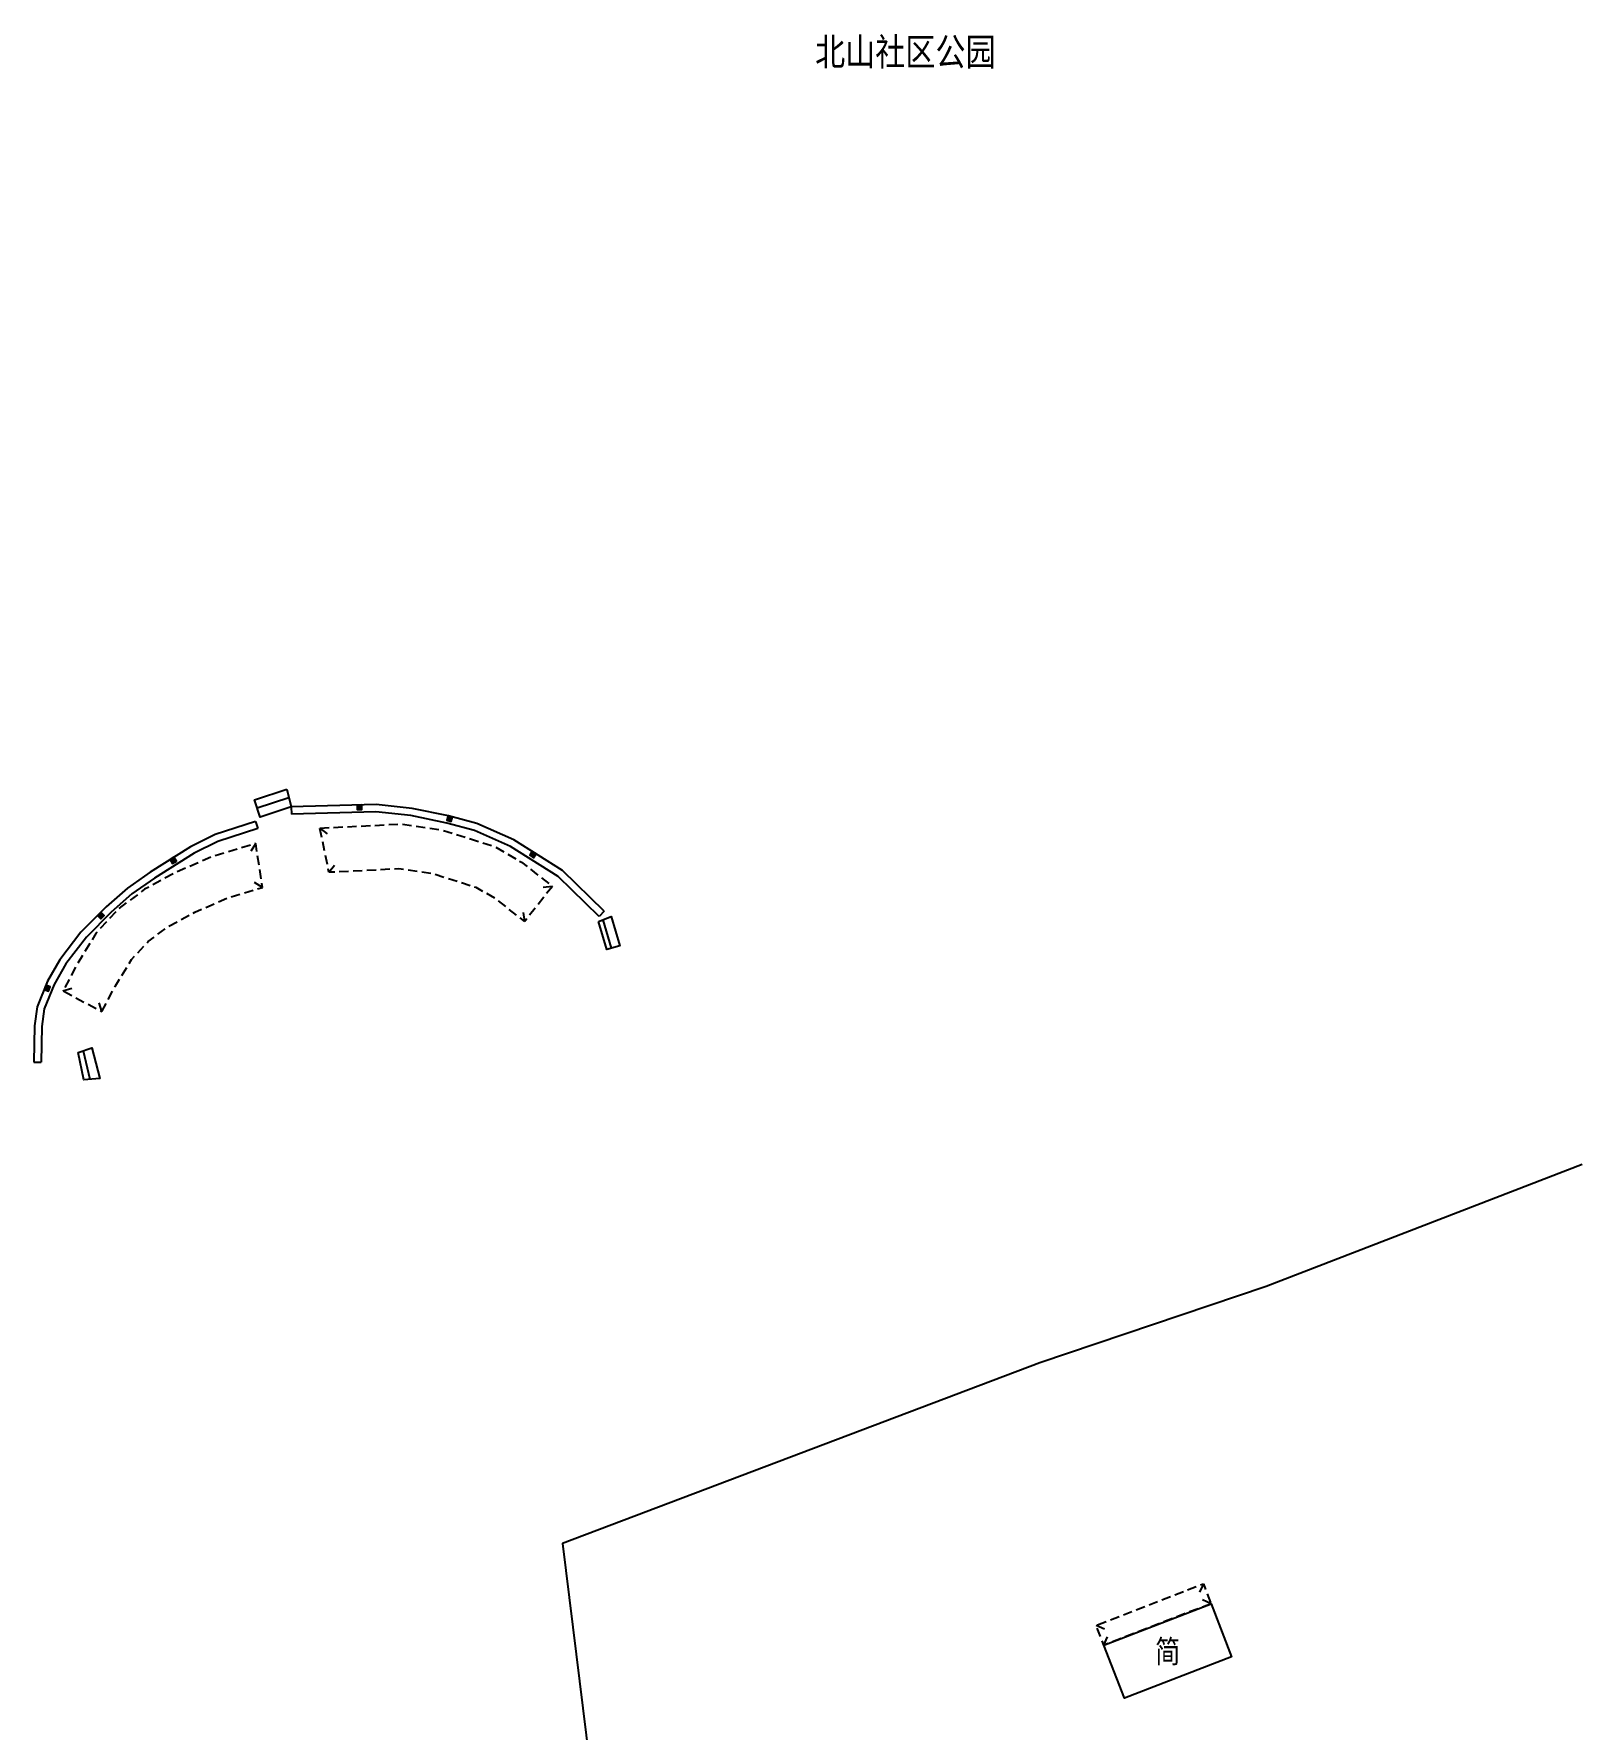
# Model space of a CAD drawing. Extents: x 395778 to 396698, y 996972 to 998012.
# Drawn here: x 396232.8 to 396317.1, y 997919.4 to 998011.6 of the extents above; entities that cross this region are included whole.
import ezdxf
from ezdxf.enums import TextEntityAlignment as Align

# ---------------------------------------------------------------- set-up
doc = ezdxf.new("R2010")
doc.units = 0
doc.header["$LTSCALE"] = 0.5
doc.linetypes.add('X32', pattern=[1.5, 1, -0.5])
doc.layers.get('0').update_dxf_attribs({"linetype": 'CONTINUOUS'})
doc.layers.add('ASSIST', color=7, linetype='CONTINUOUS', plot=False)
doc.layers.add('JMD', color=6, linetype='CONTINUOUS')
doc.styles.add('宋体', font='')
doc.styles.add('细等线体', font='', dxfattribs={"width": 0.8})
doc.styles.get('宋体').set_extended_font_data('SimSun')
doc.styles.get('细等线体').set_extended_font_data('SimSun')
doc.linetypes.add('445', pattern='A,8,-0.5,[147,AAA.SHX,S=1,R=0,X=0,Y=0],-1.5', length=10)

# ---------------------------------------------------------------- blocks, each defined once
blk = doc.blocks.new('*U0')
at = {"linetype": 'Continuous'}
for points in [[(0, 0), (0.5, 0.5), (-0.5, 0.5)], [(0, 0), (-0.5, 0.5), (-0.5, -0.5)], [(0, 0), (-0.5, -0.5), (0.5, -0.5)], [(0, 0), (0.5, -0.5), (0.5, 0.5)]]:
    blk.add_solid(points, dxfattribs=at)
blk = doc.blocks.new('gc002')
blk.add_lwpolyline([(-0.5, -0.5), (0.5, -0.5), (0.5, 0.5), (-0.5, 0.5), (-0.5, -0.5)])
at = {"linetype": 'Continuous'}
blk.add_blockref('*U0', (0, 0), dxfattribs=at)

msp = doc.modelspace()

# ---------------------------------------------------------------- linework, layer by layer
at = {"layer": 'ASSIST', "linetype": 'Continuous', "elevation": 7.046, "flags": 128}
for points in [[(396246.597, 997970.531), (396246.836, 997969.578), (396245.144, 997969.022), (396244.838, 997969.953)], [(396263.565, 997963.337), (396264.259, 997963.598), (396264.726, 997962.018), (396264.017, 997961.809)], [(396235.241, 997956.203), (396235.996, 997956.467), (396236.433, 997954.791), (396235.55, 997954.717)]]:
    msp.add_lwpolyline(points, close=True, dxfattribs=at)
at = {"layer": 'JMD', "linetype": 'Continuous'}
for p, q in [((396246.715, 997970.063, 7.046), (396244.989, 997969.496, 7.046)), ((396244.901, 997968.784, 7.046), (396245.025, 997968.404, 7.046)), ((396246.836, 997969.578, 7.046), (396245.144, 997969.022, 7.046)), ((396246.836, 997969.578, 7.046), (396246.847, 997969.178, 7.046)), ((396248.4, 997968.421, 7.046), (396248.795, 997968.115, 7.046)), ((396244.91, 997967.584, 7.046), (396244.642, 997967.162, 7.046)), ((396248.894, 997966.011, 7.046), (396249.2, 997966.406, 7.046)), ((396245.268, 997965.19, 7.046), (396244.845, 997965.458, 7.046)), ((396261.049, 997965.247, 7.046), (396260.552, 997965.187, 7.046)), ((396259.546, 997963.335, 7.046), (396259.486, 997963.832, 7.046)), ((396263.877, 997963.897, 7.046), (396263.597, 997963.61, 7.046)), ((396263.791, 997963.422, 7.046), (396264.248, 997961.877, 7.046)), ((396264.259, 997963.598, 7.046), (396264.726, 997962.018, 7.046)), ((396234.418, 997959.558, 7.046), (396234.896, 997959.704, 7.046)), ((396236.534, 997958.435, 7.046), (396236.387, 997958.913, 7.046)), ((396235.524, 997956.302, 7.046), (396235.881, 997954.745, 7.046)), ((396235.996, 997956.467, 7.046), (396236.433, 997954.791, 7.046)), ((396232.837, 997955.683, 7.046), (396233.237, 997955.676, 7.046)), ((396296.476, 997927.284, 7.046), (396296.274, 997926.827, 7.046)), ((396296.894, 997926.203, 7.046), (396296.437, 997926.406, 7.046)), ((396290.643, 997925.03, 7.046), (396291.101, 997924.828, 7.046)), ((396291.061, 997923.949, 7.046), (396291.264, 997924.406, 7.046))]:
    msp.add_line(p, q, dxfattribs=at)
at = {"layer": 'JMD', "linetype": 'Continuous', "elevation": 7.046}
for points in [[(396245.144, 997969.022), (396244.838, 997969.953)], [(396246.597, 997970.531), (396246.836, 997969.578)], [(396263.565, 997963.337), (396264.259, 997963.598)], [(396264.726, 997962.018), (396264.017, 997961.809)], [(396235.241, 997956.203), (396235.996, 997956.467)], [(396236.433, 997954.791), (396235.55, 997954.717)]]:
    msp.add_lwpolyline(points, dxfattribs=at)
at = {"layer": 'JMD', "color": 7, "linetype": 'Continuous', "flags": 128}
for points, elevation in [([(396263.877, 997963.897), (396261.611, 997966.105), (396258.952, 997967.779), (396256.944, 997968.661), (396255.399, 997969.084), (396253.418, 997969.493), (396251.455, 997969.7), (396246.836, 997969.578)], 5.771), ([(396244.901, 997968.784), (396242.702, 997968.067), (396241.363, 997967.403), (396239.171, 997966.028), (396237.926, 997965.149), (396236.773, 997964.14), (396235.393, 997962.746), (396234.247, 997961.257), (396233.574, 997960.081), (396233.01, 997958.693), (396232.871, 997957.651), (396232.837, 997955.683)], 5.09)]:
    msp.add_lwpolyline(points, dxfattribs=dict(at, elevation=elevation))
at = {"layer": 'JMD', "linetype": 'Continuous', "flags": 128}
for points, elevation in [([(396263.597, 997963.61), (396261.362, 997965.789), (396258.764, 997967.424), (396256.809, 997968.283), (396255.306, 997968.695), (396253.357, 997969.097), (396251.44, 997969.3), (396246.847, 997969.178)], 5.771), ([(396245.025, 997968.404), (396242.854, 997967.696), (396241.558, 997967.054), (396239.393, 997965.695), (396238.173, 997964.834), (396237.047, 997963.849), (396235.694, 997962.482), (396234.581, 997961.035), (396233.934, 997959.906), (396233.4, 997958.59), (396233.27, 997957.621), (396233.237, 997955.676)], 5.09)]:
    msp.add_lwpolyline(points, dxfattribs=dict(at, elevation=elevation))
at = {"layer": 'JMD', "linetype": 'X32', "flags": 128}
for points, elevation in [([(396248.4, 997968.421), (396252.805, 997968.638), (396255.036, 997968.321), (396257.877, 997967.425), (396259.367, 997966.569), (396261.049, 997965.247), (396259.546, 997963.335), (396258.003, 997964.549), (396256.895, 997965.185), (396254.495, 997965.942), (396252.693, 997966.198), (396248.894, 997966.011)], 5.167), ([(396236.534, 997958.435), (396237.281, 997959.842), (396238.148, 997961.258), (396239.058, 997962.246), (396240.156, 997963.063), (396241.593, 997963.841), (396243.351, 997964.61), (396245.268, 997965.19), (396244.91, 997967.584), (396242.521, 997966.861), (396240.541, 997965.995), (396238.864, 997965.087), (396237.449, 997964.034), (396236.228, 997962.709), (396235.2, 997961.03), (396234.418, 997959.558)], 5.006), ([(396296.894, 997926.203), (396291.061, 997923.949), (396290.643, 997925.03), (396296.476, 997927.284)], 4.101)]:
    msp.add_lwpolyline(points, close=True, dxfattribs=dict(at, elevation=elevation))
at = {"layer": 'JMD', "linetype": '445', "flags": 128}
msp.add_lwpolyline([(396317.087, 997950.105), (396299.886, 997943.47), (396287.573, 997939.318), (396261.607, 997929.473), (396263.457, 997914.501)], dxfattribs=at)
at = {"layer": 'JMD', "linetype": 'Continuous', "elevation": 4.003, "flags": 128}
msp.add_lwpolyline([(396291.061, 997923.949), (396296.894, 997926.203), (396298.01, 997923.316), (396292.177, 997921.062)], close=True, dxfattribs=at)

# ---------------------------------------------------------------- block references
at = {"layer": 'JMD', "linetype": 'Continuous', "yscale": 0.25}
for p, xscale, rotation in [((396250.556, 997969.552, 7.046), 0.2499999999999986, 181.5140537100184), ((396255.463, 997968.937, 7.046), 0.2499999999999986, 164.6835604400348), ((396259.99, 997966.977, 7.046), 0.2499999999999988, 147.8037170823974), ((396240.419, 997966.663, 7.046), 0.2499999999999999, 212.103923897664), ((396236.475, 997963.662, 7.046), 0.2499999999999996, 225.287742033638), ((396233.557, 997959.706, 7.046), 0.2499999999999993, 247.9098782469652)]:
    msp.add_blockref('gc002', p, dxfattribs=dict(at, xscale=xscale, rotation=rotation))

# ---------------------------------------------------------------- texts
at = {"layer": 'JMD', "linetype": 'Continuous', "style": '宋体', "width": 0.8}
msp.add_text('北山社区公园', height=1.5, dxfattribs=at).set_placement((396280.259, 998010.7), align=Align.MIDDLE)
at = {"layer": 'JMD', "linetype": 'Continuous', "style": '细等线体', "width": 0.8}
msp.add_text('简', height=1.25, rotation=0.00107, dxfattribs=at).set_placement((396294.536, 997923.632, 4.003), align=Align.MIDDLE)

doc.saveas('drawing.dxf')
